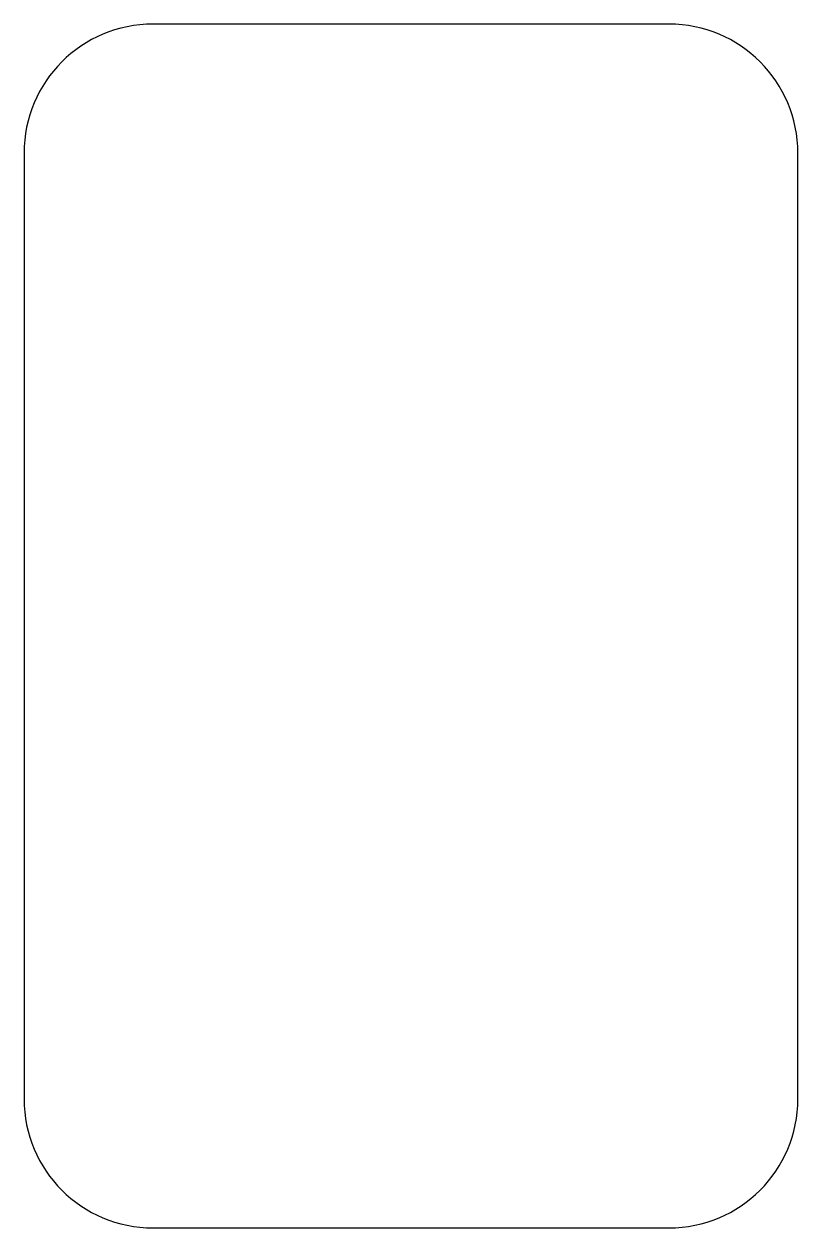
# Model space of a CAD drawing. Header units: millimetres. Extents: x 621 to 711, y 278 to 418.
import ezdxf

# ---------------------------------------------------------------- set-up
doc = ezdxf.new("R2010")
doc.units = ezdxf.units.MM

msp = doc.modelspace()

# ---------------------------------------------------------------- linework, layer by layer
at = {"color": 7, "linetype": 'Continuous', "lineweight": 25}
for p, q in [((695.55, 417.52), (635.55, 417.52)), ((620.55, 402.52), (620.55, 292.52)), ((710.55, 292.52), (710.55, 402.52)), ((635.55, 277.52), (695.55, 277.52))]:
    msp.add_line(p, q, dxfattribs=at)
for centre, start, end in [((635.55, 402.52), 90, 180), ((695.55, 402.52), 0, 90), ((635.55, 292.52), 180, 270), ((695.55, 292.52), 270, 0)]:
    msp.add_arc(centre, 15, start, end, dxfattribs=at)

doc.saveas('drawing.dxf')
